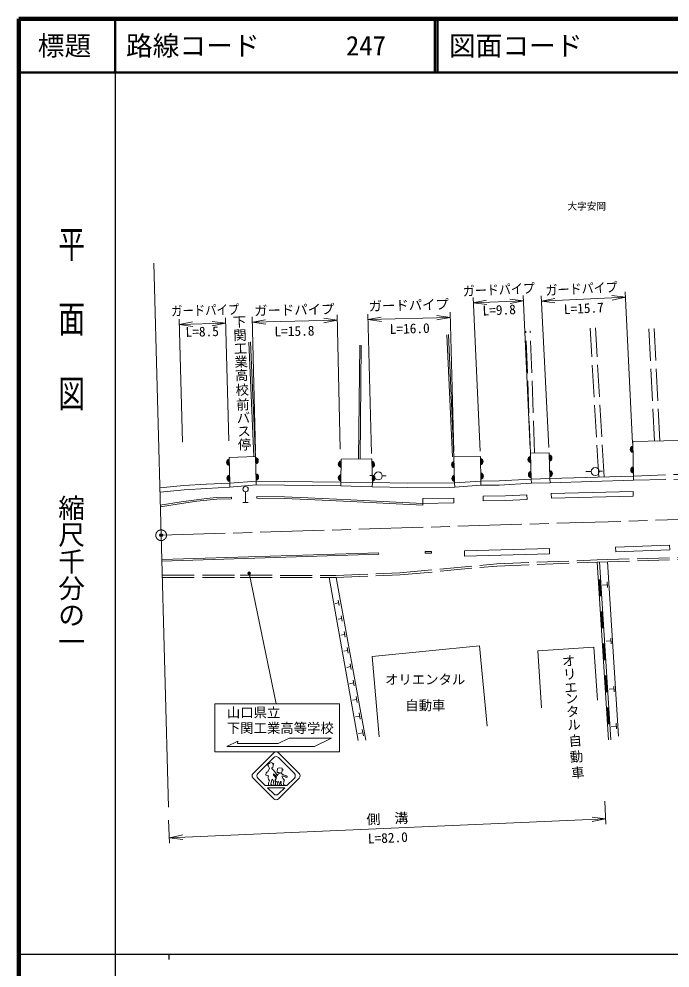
# Model space of a CAD drawing. Units: millimetres, scale not verified. Extents: x 40000 to 680000, y 20000 to 380000.
# Drawn here: x 40000 to 161739, y 202409 to 380000 of the extents above; entities that cross this region are included whole.
import ezdxf
from ezdxf.enums import TextEntityAlignment as Align

# ---------------------------------------------------------------- set-up
doc = ezdxf.new("R2010")
doc.units = ezdxf.units.MM
doc.header["$LTSCALE"] = 1000
doc.header["$PDMODE"] = 32
doc.header["$PDSIZE"] = 500
doc.linetypes.add('CHAIN', pattern=[18.5, 12, -1.5, 3.5, -1.5])
doc.linetypes.add('DASHED', pattern=[7.5, 6, -1.5])
for name, color, linetype, lineweight in [('M-BGD', 7, 'Continuous', 13), ('M-BMK', 2, 'CHAIN', 13), ('M-BMK-OTRS', 5, 'Continuous', 13), ('M-STR-HTXT', 7, 'Continuous', 13), ('M-STR-STRC', 7, 'Continuous', 13), ('M-TTL', 2, 'Continuous', 140), ('M-TTL-BAND', 7, 'Continuous', 25), ('M-TTL-LINE', 7, 'Continuous', 50)]:
    doc.layers.add(name, color=color, linetype=linetype, lineweight=lineweight)
for name, color, linetype in [('M-BMK-HTXT', 7, 'Continuous'), ('M-OTRS', 6, 'Continuous'), ('M-TTL-TXT', 7, 'Continuous')]:
    doc.layers.add(name, color=color, linetype=linetype)
doc.styles.add('@ＭＳ ゴシック', font='')
doc.styles.add('ＭＳ ゴシック', font='')
doc.styles.get('@ＭＳ ゴシック').set_extended_font_data('@MS Gothic')
doc.styles.get('ＭＳ ゴシック').set_extended_font_data('MS Gothic')

# ---------------------------------------------------------------- blocks, each defined once
blk = doc.blocks.new('open_arrow')
at = {"color": 0, "linetype": 'Continuous', "lineweight": -2}
blk.add_lwpolyline([(7.5, 1.25), (0, 0), (7.5, -1.25)], dxfattribs=at)

msp = doc.modelspace()

# ---------------------------------------------------------------- linework, layer by layer
at = {"layer": 'M-BGD', "linetype": 'DASHED'}
for p, q in [((135626, 298763), (134791, 321598)), ((136426, 298792), (135590, 321628)), ((148404, 294284), (146816, 322122)), ((149403, 294341), (147814, 322179)), ((158865, 301029), (157708, 323045)), ((159864, 301082), (158706, 323097)), ((79399, 293168), (84334, 293497)), ((100200, 293351), (106080, 293265)), ((121469, 293180), (126374, 293543)), ((135773, 293908), (139277, 294017)), ((135816, 293109), (139300, 293217)), ((154916, 294475), (163468, 294766)), ((154939, 293676), (163502, 293867)), ((79443, 292369), (84328, 292797)), ((100193, 292651), (106061, 292466)), ((121476, 292380), (126384, 292743)), ((148125, 278766), (169529, 279423)), ((148139, 278366), (169542, 279024)), ((111236, 276355), (129352, 278035)), ((111262, 275956), (129378, 277636)), ((129352, 278035), (148125, 278766)), ((129378, 277636), (148139, 278366)), ((66786, 275905), (81347, 275904)), ((66786, 275505), (81346, 275504)), ((81346, 275504), (99239, 275468)), ((81347, 275904), (99232, 275868)), ((99232, 275868), (111236, 276355)), ((99239, 275468), (111262, 275956))]:
    msp.add_line(p, q, dxfattribs=at)
at = {"layer": 'M-BGD'}
for p, q in [((121045, 298073), (119997, 320924)), ((121344, 298087), (120297, 320937)), ((83937, 298139), (83010, 319553)), ((84237, 298152), (83310, 319566)), ((103478, 297666), (103709, 318965)), ((103778, 297663), (104009, 318962)), ((145981, 295297), (146988, 295329)), ((148514, 295372), (149109, 295383)), ((74992, 292924), (79399, 293168)), ((79399, 293168), (79443, 292369)), ((84328, 292797), (84334, 293497)), ((84334, 293497), (100200, 293351)), ((100200, 293351), (100193, 292651)), ((105609, 294547), (106431, 294547)), ((106061, 292466), (106080, 293265)), ((106080, 293265), (112594, 293107)), ((107932, 294518), (108679, 294518)), ((112594, 293107), (121469, 293180)), ((121476, 292380), (121469, 293180)), ((126374, 293543), (129783, 293584)), ((126374, 293543), (126384, 292743)), ((129783, 293584), (135773, 293908)), ((129810, 292784), (135816, 293109)), ((135773, 293908), (135816, 293109)), ((139277, 294017), (154916, 294475)), ((139300, 293217), (139277, 294017)), ((139300, 293217), (154939, 293676)), ((154939, 293676), (154916, 294475)), ((66342, 292238), (70828, 292681)), ((66420, 291442), (70891, 291883)), ((70828, 292681), (74992, 292924)), ((70891, 291883), (75037, 292126)), ((75037, 292126), (79443, 292369)), ((82376, 289522), (82376, 291522)), ((84328, 292797), (100193, 292651)), ((106061, 292466), (112587, 292307)), ((112587, 292307), (121476, 292380)), ((126384, 292743), (129810, 292784)), ((139529, 291228), (154845, 291589)), ((154866, 290689), (154845, 291589)), ((66429, 289015), (70351, 289649)), ((70351, 289649), (73192, 290039)), ((70395, 289353), (73230, 289741)), ((73192, 290039), (75075, 290266)), ((73230, 289741), (75107, 289968)), ((75075, 290266), (76958, 290445)), ((75107, 289968), (76975, 290145)), ((76958, 290445), (79750, 290510)), ((76975, 290145), (79757, 290210)), ((79750, 290510), (79757, 290210)), ((81876, 289522), (82876, 289522)), ((84459, 290317), (84461, 290617)), ((84459, 290317), (89638, 290268)), ((84461, 290617), (89645, 290568)), ((89638, 290268), (93999, 290106)), ((89645, 290568), (94012, 290406)), ((93999, 290106), (102016, 289700)), ((94012, 290406), (102031, 290000)), ((102016, 289700), (109289, 289359)), ((102031, 290000), (109303, 289659)), ((109303, 289659), (115521, 289351)), ((115506, 290250), (121285, 290348)), ((115506, 290250), (115521, 289351)), ((121300, 289448), (121285, 290348)), ((126801, 290711), (130948, 290768)), ((126813, 289811), (126801, 290711)), ((126813, 289811), (130978, 289868)), ((130948, 290768), (134990, 290979)), ((130978, 289868), (135037, 290080)), ((135037, 290080), (134990, 290979)), ((139551, 290328), (139529, 291228)), ((139551, 290328), (154866, 290689)), ((66477, 288719), (70395, 289353)), ((109289, 289359), (115506, 289051)), ((115521, 289351), (115506, 289051)), ((115521, 289351), (121300, 289448)), ((123311, 280483), (139191, 280889)), ((139217, 279889), (139191, 280889)), ((151570, 281176), (161659, 281556)), ((151604, 280277), (151570, 281176)), ((151604, 280277), (161692, 280656)), ((161692, 280656), (161659, 281556)), ((66706, 278853), (107257, 280121)), ((66715, 278553), (107267, 279821)), ((107257, 280121), (107267, 279821)), ((115923, 280343), (117108, 280343)), ((115923, 280043), (115923, 280343)), ((115923, 280043), (117108, 280043)), ((117108, 280043), (117108, 280343)), ((123337, 279483), (123311, 280483)), ((123337, 279483), (139217, 279889)), ((150247, 245090), (148139, 278366)), ((150646, 245115), (148539, 278391)), ((150050, 278425), (152117, 245815)), ((97976, 275471), (103431, 244992)), ((104855, 245065), (99319, 275471)), ((148750, 275055), (148351, 275030)), ((148620, 272041), (148431, 275035)), ((148700, 272046), (148510, 275040)), ((148780, 272051), (148590, 275045)), ((148860, 272056), (148670, 275050)), ((150022, 274115), (149139, 274059)), ((149989, 274645), (150056, 273585)), ((148540, 272036), (148940, 272061)), ((99803, 270765), (99145, 270643)), ((99712, 271258), (99894, 270271)), ((100255, 268317), (100442, 267305)), ((149129, 269067), (148730, 269042)), ((149000, 266053), (148810, 269047)), ((149079, 266058), (148890, 269052)), ((149159, 266063), (148970, 269057)), ((149239, 266068), (149049, 269062)), ((100348, 267811), (99674, 267686)), ((100899, 264833), (100208, 264705)), ((100803, 265351), (100994, 264314)), ((148920, 266048), (149319, 266073)), ((149509, 263079), (149109, 263054)), ((149379, 260065), (149189, 263059)), ((149459, 260070), (149269, 263064)), ((149539, 260075), (149349, 263069)), ((149618, 260080), (149429, 263074)), ((150688, 263616), (149782, 263558)), ((150653, 264159), (150722, 263072)), ((101453, 261829), (100746, 261698)), ((101355, 262360), (101551, 261298)), ((101912, 259344), (102113, 258257)), ((149299, 260060), (149698, 260085)), ((102013, 258801), (101288, 258667)), ((102577, 255747), (101835, 255610)), ((102474, 256303), (102680, 255191)), ((149888, 257091), (149489, 257066)), ((149758, 254077), (149568, 257071)), ((149838, 254082), (149648, 257076)), ((149918, 254087), (149728, 257081)), ((149998, 254092), (149808, 257086)), ((149678, 254072), (150078, 254097)), ((151257, 254641), (150366, 254584)), ((151223, 255175), (151290, 254106)), ((103146, 252668), (102387, 252527)), ((103040, 253237), (103251, 252098)), ((150267, 251103), (149868, 251078)), ((150137, 248089), (149948, 251083)), ((150217, 248094), (150028, 251088)), ((150297, 248099), (150107, 251093)), ((150377, 248104), (150187, 251098)), ((103719, 249563), (102943, 249419)), ((103612, 250145), (103827, 248980)), ((104188, 247027), (104407, 245836)), ((150058, 248084), (150457, 248109)), ((151697, 247685), (150810, 247629)), ((151664, 248218), (151731, 247153)), ((104297, 246432), (103504, 246285))]:
    msp.add_line(p, q, dxfattribs=at)
for points in [[(154916, 294475), (154777, 300941), (163442, 301128), (163468, 294766)], [(135773, 293908), (135626, 298763), (139133, 298836), (139277, 294017)], [(79399, 293168), (79318, 297941), (84237, 298152), (84334, 293497)], [(100200, 293351), (100215, 297643), (105961, 297675), (106080, 293265)], [(121469, 293180), (121344, 298087), (126279, 298120), (126374, 293543)], [(107358, 245675), (106043, 260714), (126095, 262687), (127519, 247675)], [(137710, 251072), (137016, 261737), (147498, 262431), (148156, 252533)]]:
    msp.add_lwpolyline(points, dxfattribs=at)
for centre, radius in [((107180, 294486), 750), ((147752, 295313), 750), ((82376, 292022), 500), ((83017, 276275), 250), ((83017, 276275), 200), ((83017, 276275), 150), ((83017, 276275), 100), ((83017, 276275), 50), ((83017, 276275), 20)]:
    msp.add_circle(centre, radius, dxfattribs=at)
for centre, radius, start, end in [((139052, 297844), 610, 282.10129, 81.32357), ((154919, 299470), 610, 101.6175, 260.83979), ((154919, 299470), 488, 104.25562, 258.20167), ((154919, 299470), 366, 108.71907, 253.73822), ((154919, 299470), 244, 118.02493, 244.43236), ((154919, 299470), 122, 155.60304, 206.85425), ((79443, 297055), 610, 101.36532, 260.5876), ((79443, 297055), 488, 104.00344, 257.94948), ((79443, 297055), 366, 108.46689, 253.48603), ((79443, 297055), 244, 117.77275, 244.18017), ((79443, 297055), 122, 155.35086, 206.60206), ((84144, 297327), 610, 281.58971, 80.81199), ((84144, 297327), 488, 284.22783, 78.17387), ((84144, 297327), 366, 288.69128, 73.71043), ((84144, 297327), 244, 297.99714, 64.40457), ((84144, 297327), 122, 335.57525, 26.82646), ((100322, 296698), 610, 100.18816, 259.41045), ((100322, 296698), 488, 102.82628, 256.77233), ((100322, 296698), 366, 107.28973, 252.30888), ((100322, 296698), 244, 116.59559, 243.00302), ((100322, 296698), 122, 154.1737, 205.42491), ((105879, 296664), 610, 281.9332, 81.15548), ((105879, 296664), 488, 284.57132, 78.51736), ((105879, 296664), 366, 289.03477, 74.05391), ((105879, 296664), 244, 298.34062, 64.74805), ((105879, 296664), 122, 335.91873, 27.16994), ((121492, 296612), 610, 101.84786, 261.07014), ((121492, 296612), 488, 104.48598, 258.43202), ((121492, 296612), 366, 108.94942, 253.96857), ((121492, 296612), 244, 118.25528, 244.66271), ((121492, 296612), 122, 155.83339, 207.0846), ((126189, 297175), 610, 281.57859, 80.80088), ((126189, 297175), 488, 284.21671, 78.16276), ((126189, 297175), 366, 288.68016, 73.69931), ((126189, 297175), 244, 297.98602, 64.39345), ((126189, 297175), 122, 335.56413, 26.81534), ((135772, 297572), 610, 102.12079, 261.34308), ((135772, 297572), 488, 104.75891, 258.70495), ((135772, 297572), 366, 109.22236, 254.24151), ((135772, 297572), 244, 118.52822, 244.93565), ((135772, 297572), 122, 156.10633, 207.35754), ((139052, 297844), 488, 284.73941, 78.68545), ((139052, 297844), 366, 289.20286, 74.222), ((139052, 297844), 244, 298.50871, 64.91614), ((139052, 297844), 122, 336.08682, 27.33803), ((84208, 294269), 610, 281.58971, 80.81199), ((126245, 294450), 610, 281.57859, 80.80088), ((126245, 294450), 488, 284.21671, 78.16276), ((126245, 294450), 366, 288.68016, 73.69931), ((135857, 294764), 610, 102.12079, 261.34308), ((135857, 294764), 488, 104.75891, 258.70495), ((135857, 294764), 366, 109.22236, 254.24151), ((135857, 294764), 244, 118.52822, 244.93565), ((135857, 294764), 122, 156.10633, 207.35754), ((139140, 294922), 610, 282.10129, 81.32357), ((139140, 294922), 488, 284.73941, 78.68545), ((139140, 294922), 366, 289.20286, 74.222), ((139140, 294922), 244, 298.50871, 64.91614), ((139140, 294922), 122, 336.08682, 27.33803), ((155002, 295614), 610, 101.6175, 260.83979), ((155002, 295614), 488, 104.25562, 258.20167), ((155002, 295614), 366, 108.71907, 253.73822), ((155002, 295614), 244, 118.02493, 244.43236), ((155002, 295614), 122, 155.60304, 206.85425), ((79494, 294072), 610, 101.36532, 260.5876), ((79494, 294072), 488, 104.00344, 257.94948), ((79494, 294072), 366, 108.46689, 253.48603), ((79494, 294072), 244, 117.77275, 244.18017), ((79494, 294072), 122, 155.35086, 206.60206), ((84208, 294269), 488, 284.22783, 78.17387), ((84208, 294269), 366, 288.69128, 73.71043), ((84208, 294269), 244, 297.99714, 64.40457), ((84208, 294269), 122, 335.57525, 26.82646), ((100313, 294138), 610, 100.18816, 259.41045), ((100313, 294138), 488, 102.82628, 256.77233), ((100313, 294138), 366, 107.28973, 252.30888), ((100313, 294138), 244, 116.59559, 243.00302), ((100313, 294138), 122, 154.1737, 205.42491), ((105949, 294069), 610, 281.9332, 81.15548), ((105949, 294069), 488, 284.57132, 78.51736), ((105949, 294069), 366, 289.03477, 74.05391), ((105949, 294069), 244, 298.34062, 64.74805), ((105949, 294069), 122, 335.91873, 27.16994), ((121558, 294027), 610, 101.84786, 261.07014), ((121558, 294027), 488, 104.48598, 258.43202), ((121558, 294027), 366, 108.94942, 253.96857), ((121558, 294027), 244, 118.25528, 244.66271), ((121558, 294027), 122, 155.83339, 207.0846), ((126245, 294450), 244, 297.98602, 64.39345), ((126245, 294450), 122, 335.56413, 26.81534)]:
    msp.add_arc(centre, radius, start, end, dxfattribs=at)
msp.add_point((83017, 276275), dxfattribs=at)
at = {"layer": 'M-BMK'}
msp.add_line((66582, 283393), (166385, 286414), dxfattribs=at)
msp.add_circle((66582, 283393), 1000, dxfattribs=at)
at = {"layer": 'M-BMK-OTRS'}
for p, q in [((66582, 283393), (65199, 334283)), ((67966, 232504), (66582, 283393))]:
    msp.add_line(p, q, dxfattribs=at)
at = {"layer": 'M-OTRS'}
msp.add_point((66582, 283393), dxfattribs=at)
at = {"layer": 'M-STR-HTXT'}
for p, q in [((154756, 300619), (153338, 328949)), ((126233, 299119), (124913, 327853)), ((124959, 326854), (134313, 327284)), ((135587, 299548), (134267, 328283)), ((139083, 299835), (137665, 328164)), ((137715, 327165), (153388, 327950)), ((121317, 299087), (120619, 325156)), ((70565, 300810), (69947, 323825)), ((79220, 301043), (78602, 324058)), ((84213, 299152), (83614, 324252)), ((83638, 323252), (99502, 323630)), ((100077, 299530), (99478, 324630)), ((105935, 298675), (105236, 324744)), ((105263, 323745), (120646, 324157)), ((69974, 322826), (78629, 323058)), ((83017, 276275), (88067, 251854)), ((149542, 233604), (149727, 229325)), ((67988, 230075), (68173, 225796)), ((149684, 230324), (68130, 226795))]:
    msp.add_line(p, q, dxfattribs=at)
at = {"layer": 'M-STR-STRC'}
for p, q in [((76636, 251833), (76636, 242873)), ((76636, 251833), (99932, 251833)), ((99932, 251833), (99932, 244044)), ((88467, 244414), (90515, 245421)), ((90515, 245421), (98426, 245421)), ((95239, 243854), (98426, 245421)), ((78867, 243854), (80915, 244861)), ((78867, 243854), (95267, 243854)), ((80847, 244414), (80915, 244861)), ((88467, 244414), (80847, 244414)), ((99932, 242873), (99932, 244044)), ((76636, 242873), (99932, 242873)), ((87624, 242703), (83760, 238838)), ((87624, 241812), (84651, 238838)), ((88515, 242703), (92380, 238838)), ((91489, 238838), (88515, 241812)), ((86502, 240340), (86532, 240472)), ((86678, 240157), (86502, 240340)), ((86532, 240472), (86824, 240760)), ((86678, 240157), (86795, 239920)), ((86795, 239920), (86824, 239737)), ((86824, 240760), (87234, 240865)), ((87234, 240865), (87351, 240787)), ((87292, 239894), (87263, 239763)), ((87263, 239763), (87643, 239395)), ((87468, 240025), (87292, 239894)), ((87351, 240787), (87409, 240629)), ((87409, 240629), (87672, 240655)), ((87555, 240262), (87468, 240025)), ((87672, 240655), (87526, 240498)), ((87526, 240498), (87555, 240262)), ((88258, 239343), (88418, 239776)), ((88475, 239819), (88726, 239842)), ((88726, 239842), (89194, 239815)), ((89194, 239815), (89223, 239553)), ((86239, 238949), (86180, 238503)), ((86180, 238503), (86678, 238398)), ((86327, 239080), (86239, 238949)), ((86473, 239080), (86327, 239080)), ((86824, 239737), (86473, 239080)), ((86678, 238398), (86619, 238188)), ((86619, 238188), (86619, 238004)), ((86619, 238004), (86678, 237768)), ((87585, 238765), (87582, 238486)), ((87582, 238486), (87975, 238142)), ((87585, 238765), (87994, 238424)), ((87643, 239395), (87994, 238923)), ((87975, 238142), (88003, 237739)), ((87994, 238923), (88316, 238345)), ((87994, 238424), (88082, 238267)), ((88082, 238267), (88170, 238214)), ((88170, 238214), (88082, 237925)), ((88287, 238975), (88258, 239343)), ((88609, 239002), (88287, 238975)), ((88316, 238345), (88404, 238634)), ((88404, 238634), (88696, 238897)), ((88696, 238897), (88609, 239002)), ((89135, 239054), (88960, 238975)), ((88960, 238975), (88960, 238897)), ((88960, 238897), (89457, 238582)), ((89223, 239264), (89135, 239054)), ((89223, 239553), (89457, 239500)), ((89223, 239500), (89223, 239264)), ((89457, 239500), (89223, 239500)), ((89223, 238372), (89223, 238240)), ((89808, 238188), (89223, 238372)), ((89223, 238240), (89340, 237899)), ((89457, 238582), (89954, 238372)), ((89808, 238135), (89808, 238188)), ((89954, 238083), (89808, 238135)), ((89954, 238372), (90013, 238372)), ((90071, 238109), (89954, 238083)), ((90013, 238372), (90130, 238293)), ((90130, 238162), (90071, 238109)), ((90130, 238293), (90130, 238162)), ((83760, 237947), (87624, 234083)), ((84651, 237947), (86038, 236560)), ((90102, 236560), (86038, 236560)), ((86678, 237768), (86853, 237427)), ((86853, 237427), (86678, 237085)), ((86678, 236718), (86678, 237085)), ((86678, 236718), (86867, 236560)), ((87087, 236797), (87234, 237400)), ((87409, 236587), (87087, 236797)), ((87234, 237400), (87351, 237768)), ((87351, 237768), (87497, 237689)), ((87497, 237689), (87614, 237322)), ((87614, 237322), (87643, 236587)), ((88003, 237739), (87919, 237709)), ((87919, 237709), (87975, 236664)), ((87975, 236664), (88228, 236560)), ((88082, 237742), (87994, 237689)), ((87994, 237689), (87994, 237374)), ((87994, 237374), (88111, 237243)), ((88082, 237925), (88082, 237742)), ((88111, 237243), (88345, 237243)), ((88433, 237112), (88287, 236560)), ((88345, 237243), (88579, 237295)), ((88550, 237217), (88433, 237112)), ((88515, 234083), (92380, 237947)), ((88579, 237295), (88550, 237217)), ((88667, 236665), (88930, 237322)), ((88813, 236560), (88667, 236665)), ((88930, 237322), (89047, 237322)), ((89047, 237322), (88989, 236849)), ((88989, 236849), (89135, 236587)), ((89340, 237899), (89662, 237558)), ((89545, 237400), (89457, 236770)), ((89457, 236770), (89984, 236560)), ((89662, 237558), (89545, 237400)), ((90102, 236560), (91489, 237947)), ((89689, 236147), (86451, 236147)), ((86451, 236147), (87624, 234974)), ((88515, 234974), (89689, 236147))]:
    msp.add_line(p, q, dxfattribs=at)
for centre, start, end in [((88070, 242258), 45.0002, 135.0002), ((88070, 241367), 45.00032, 135.00017), ((84205, 238393), 135.0002, 225.0002), ((85096, 238393), 135.00017, 225.0002), ((91044, 238393), 315.00013, 45.00031), ((91934, 238393), 315.0002, 45.0002), ((88070, 235419), 225.0002, 315.00013), ((88070, 234528), 225.0002, 315.0002)]:
    msp.add_arc(centre, 630, start, end, dxfattribs=at)
at = {"layer": 'M-TTL'}
for p, q in [((40000, 380000), (40000, 20000)), ((680000, 380000), (40000, 380000))]:
    msp.add_line(p, q, dxfattribs=at)
at = {"layer": 'M-TTL-BAND'}
for p, q in [((58000, 370000), (58000, 20000)), ((40000, 205000), (579000, 205000)), ((68000, 205000), (68000, 204000))]:
    msp.add_line(p, q, dxfattribs=at)
at = {"layer": 'M-TTL-LINE'}
for p, q in [((58000, 380000), (58000, 370000)), ((117750, 380000), (117750, 370000)), ((118250, 380000), (118250, 370000)), ((40000, 370000), (680000, 370000))]:
    msp.add_line(p, q, dxfattribs=at)

# ---------------------------------------------------------------- block references
at = {"layer": 'M-STR-HTXT', "xscale": 333, "yscale": 333}
for p, rotation in [((124959, 326854), 2.6), ((134313, 327284), 182.6), ((137715, 327165), 2.9), ((153388, 327950), 182.9), ((69974, 322826), 1.5), ((78629, 323058), 181.5), ((83638, 323252), 1.4), ((99502, 323630), 181.4), ((105263, 323745), 1.5), ((120646, 324157), 181.5), ((149684, 230324), 182.5), ((68130, 226795), 2.5)]:
    msp.add_blockref('open_arrow', p, dxfattribs=dict(at, rotation=rotation))

# ---------------------------------------------------------------- texts
at = {"layer": 'M-BGD', "style": 'ＭＳ ゴシック'}
for s, rotation, p in [('下', 2.36, (79983, 323285)), ('関', 2.36, (80085, 320787)), ('工', 2.36, (80187, 318289)), ('業', 2.36, (80289, 315791)), ('高', 2.36, (80391, 313293)), ('校', 2.36, (80502, 310546)), ('前', 2.36, (80615, 307798)), ('バ', 2.36, (80717, 305300)), ('ス', 2.36, (80819, 302802)), ('停', 2.36, (80921, 300304)), ('オ', 4.669, (141544, 259789)), ('リ', 4.669, (141748, 257297)), ('エ', 4.669, (141951, 254805)), ('ン', 4.669, (142114, 252812)), ('タ', 4.669, (142317, 250320)), ('ル', 4.669, (142521, 247828)), ('自', 4.669, (142765, 244838)), ('動', 4.669, (143009, 241848)), ('車', 4.669, (143253, 238858))]:
    msp.add_text(s, height=1833, rotation=rotation, dxfattribs=at).set_placement(p, align=Align.MIDDLE_LEFT)
for s, p in [('オリエンタル', (108458, 256412)), ('自動車', (112238, 251564))]:
    msp.add_text(s, height=1833, dxfattribs=at).set_placement(p, align=Align.MIDDLE_LEFT)
at = {"layer": 'M-BMK-HTXT', "style": 'ＭＳ ゴシック'}
msp.add_text('大字安岡', height=1320, dxfattribs=at).set_placement((142566, 344957), align=Align.MIDDLE_LEFT)
at = {"layer": 'M-STR-HTXT', "style": 'ＭＳ ゴシック'}
for s, rotation, width, p in [('ガードパイプ', 2.631, 0.9, (122984, 329046)), ('ガードパイプ', 2.865, 0.9, (138463, 329205)), ('ガードパイプ', 1.538, 0.85, (68436, 325336)), ('側\u3000溝', 2.478, 1.05, (104960, 230188))]:
    msp.add_text(s, height=1833, rotation=rotation, dxfattribs=dict(at, width=width)).set_placement(p, align=Align.MIDDLE_LEFT)
for rotation, p in [(1.366, (83972, 325390)), (1.534, (105389, 326251))]:
    msp.add_text('ガードパイプ', height=1833, rotation=rotation, dxfattribs=at).set_placement(p, align=Align.MIDDLE_LEFT)
for s, rotation, p in [('L=15.7', 2.865, (145686, 324396)), ('L=9.8', 2.631, (129859, 324081)), ('L=8.5', 1.538, (74304, 320043)), ('L=15.8', 1.366, (91543, 320139)), ('L=16.0', 1.534, (113102, 320609)), ('L=82.0', 2.478, (109033, 225303))]:
    msp.add_text(s, height=1833, rotation=rotation, dxfattribs=at).set_placement(p, align=Align.BOTTOM_CENTER)
at = {"layer": 'M-STR-STRC', "style": 'ＭＳ ゴシック'}
for s, p in [('山口県立', (78867, 248754)), ('下関工業高等学校', (78867, 245854))]:
    msp.add_text(s, height=1833, dxfattribs=at).set_placement(p, align=Align.BOTTOM_LEFT)
at = {"layer": 'M-TTL-BAND', "style": '@ＭＳ ゴシック', "width": 1.4}
msp.add_text('平  面  図', height=3666, rotation=270, dxfattribs=at).set_placement((49777, 306475), align=Align.MIDDLE_RIGHT)
at = {"layer": 'M-TTL-BAND', "style": '@ＭＳ ゴシック'}
msp.add_text('縮尺千分の一', height=3666, rotation=270, dxfattribs=at).set_placement((49777, 261030), align=Align.MIDDLE_RIGHT)
at = {"layer": 'M-TTL-TXT', "style": 'ＭＳ ゴシック'}
msp.add_text('標題', height=3666, dxfattribs=at).set_placement((48500, 375000), align=Align.MIDDLE_CENTER)
for s, p in [('路線コード', (60000, 375000)), ('247', (101142, 375000)), ('図面コード', (120380, 375000))]:
    msp.add_text(s, height=3666, dxfattribs=at).set_placement(p, align=Align.MIDDLE_LEFT)

doc.saveas('drawing.dxf')
